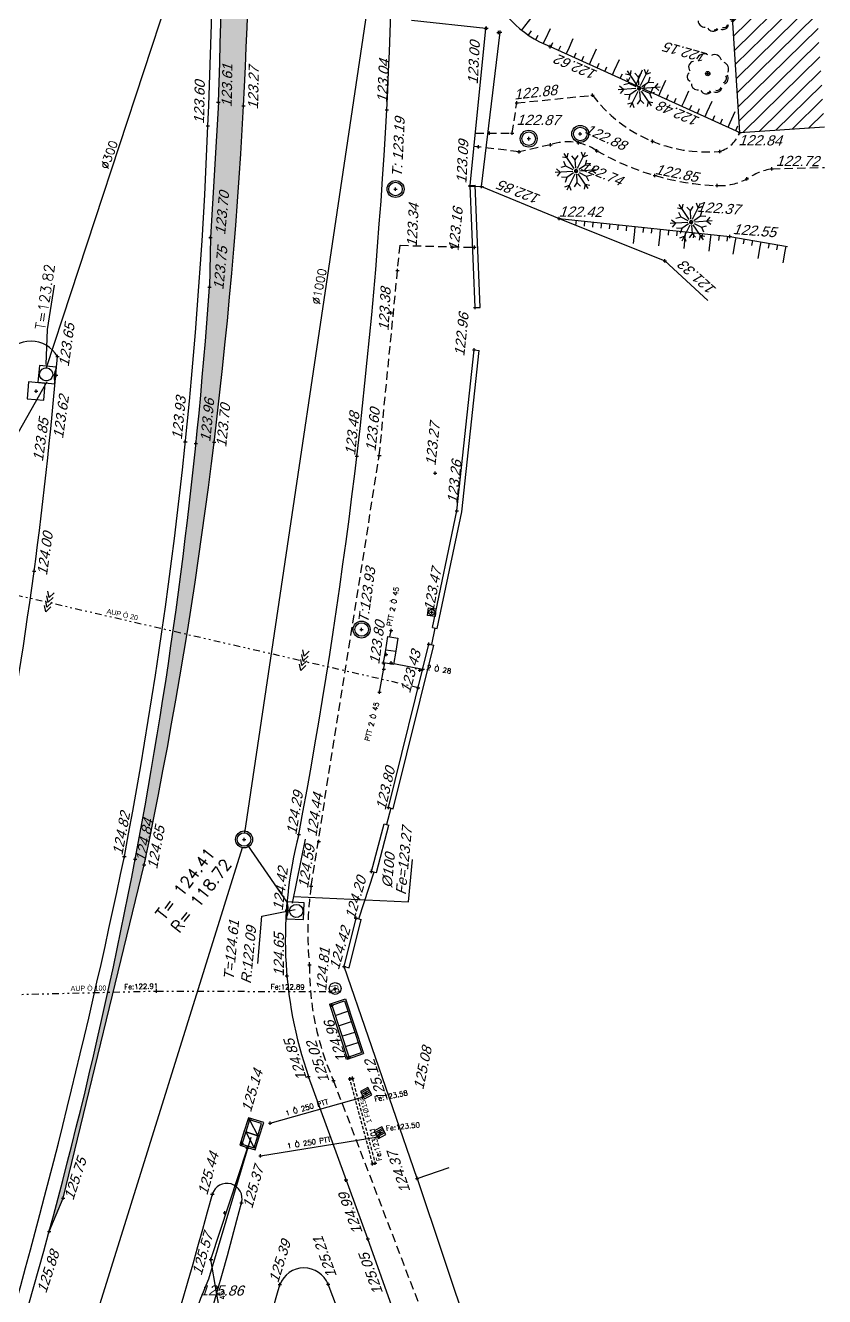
# Model space of a CAD drawing. Header units: metres. Extents: x 1633075 to 1634601, y 8175308 to 8177203.
# Drawn here: x 1633578.3 to 1633625.6, y 8175766.3 to 8175841.5 of the extents above; entities that cross this region are included whole.
import ezdxf

# ---------------------------------------------------------------- set-up
doc = ezdxf.new("R2010")
doc.units = ezdxf.units.M
doc.header["$LTSCALE"] = 2
doc.header["$PDMODE"] = 2
doc.header["$PDSIZE"] = 0.1
for name, pattern in [('137', [2, 1, 1]), ('138', [2, 1, 1]), ('198', [0.5, 0.2, -0.1, 0, -0.1, 0, -0.1]), ('208', [0.5, 0.2, -0.1, 0, -0.1, 0, -0.1]), ('31', [2, 1, 1]), ('557', [0.15, 0.1, -0.05]), ('CACHE', [0.375, 0.25, -0.125]), ('CACHE2', [4.7625, 3.175, -1.5875]), ('CONTINU', [0])]:
    doc.linetypes.add(name, pattern=pattern)
for name, color, linetype in [('C15785 - ALLEE', 7, 'CACHE'), ('C15785 - ASSAINIS', 6, 'Continuous'), ('C15785 - BATI', 5, 'Continuous'), ('C15785 - BET-LAV', 252, 'Continuous'), ('C15785 - BORDURES', 7, 'CONTINU'), ('C15785 - CLOTURES', 3, 'Continuous'), ('C15785 - DBA', 252, 'Continuous'), ('C15785 - EAUP', 5, 'CONTINU'), ('C15785 - EP', 4, 'Continuous'), ('C15785 - FOURREAU', 43, 'CONTINU'), ('C15785 - HACHURES', 42, 'Continuous'), ('C15785 - HTALUS', 7, 'Continuous'), ('C15785 - MURS', 7, 'Continuous'), ('C15785 - POINT 2D', 7, 'Continuous'), ('C15785 - PTT', 3, 'Continuous'), ('C15785 - RECO-GÉN', 5, 'Continuous'), ('C15785 - Talus', 7, 'Continuous'), ('C15785 - VEGET', 3, 'Continuous'), ('C15785 - Z', 7, 'Continuous')]:
    doc.layers.add(name, color=color, linetype=linetype)
doc.styles.add('SIMPLEX', font='simplex_.ttf', dxfattribs={"height": 0.6})
doc.styles.get("Standard").update_dxf_attribs({"font": 'arial.ttf'})
doc.styles.add('UNIV', font='ROMANS', dxfattribs={"width": 0.7, "height": 0.5})

# ---------------------------------------------------------------- blocks, each defined once
blk = doc.blocks.new('BL19')
at = {"color": 0}
for p, q in [((0.5, 1), (-0.5, 1)), ((-0.5, 1), (-0.5, 0)), ((0.5, 0), (0.5, 1)), ((-0.5, 0), (0.5, 0))]:
    blk.add_line(p, q, dxfattribs=at)
for centre, major_axis, start_param, end_param in [((0.009, 0.554), (-0.275, 0.275), 3.926991, 10.210176), ((0.008, -0.967), (0.742, 0.742), 0.387155, 1.183656)]:
    blk.add_ellipse(centre, major_axis=major_axis, ratio=1, start_param=start_param, end_param=end_param, dxfattribs=at)
blk = doc.blocks.new('BL16')
at = {"color": 0}
for p, q in [((0.5, 0.5), (-0.5, 0.5)), ((-0.5, 0.5), (-0.5, -0.5)), ((0.5, -0.5), (0.5, 0.5)), ((-0.5, -0.5), (0.5, -0.5))]:
    blk.add_line(p, q, dxfattribs=at)
blk = doc.blocks.new('U-GRILLC')
for p, q in [((0.5, 0.5), (-0.5, 0.5)), ((-0.5, 0.5), (-0.5, -0.5)), ((0.4, 0.3), (-0.4, 0.3)), ((0.4, 0.1), (-0.4, 0.1)), ((0.5, -0.5), (0.5, 0.5)), ((-0.5, -0.5), (0.5, -0.5)), ((0.4, -0.1), (-0.4, -0.1)), ((0.4, -0.3), (-0.4, -0.3))]:
    blk.add_line(p, q)
blk = doc.blocks.new('TAMPON')
blk.add_circle((0, 0), 0.5)
blk = doc.blocks.new('T1')
at = {"linetype": '31'}
blk.add_point((0, 0), dxfattribs=at)
blk = doc.blocks.new('T24')
for p, q in [((-0.654, 0.225), (-0.309, -0.004)), ((-0.365, 0.225), (-0.02, -0.004)), ((-0.076, 0.225), (0.269, -0.004)), ((0.213, 0.225), (0.558, -0.004)), ((-0.309, -0.004), (-0.654, -0.157)), ((-0.02, -0.004), (-0.365, -0.157)), ((0.269, -0.004), (-0.076, -0.157)), ((0.558, -0.004), (0.213, -0.157))]:
    blk.add_line(p, q)
blk = doc.blocks.new('TALH100A')
blk.add_line((0, 0.3), (0, 1))
blk = doc.blocks.new('TALH100B')
blk.add_line((0, 0), (0, 0.3))
blk = doc.blocks.new('ARBN')
blk.add_circle((0, 0), 0.0517)
for centre, radius, start, end in [((-0.088, 0.27), 0.194, 62.9289, 157.9234), ((0.159, 0.288), 0.162, 10.5515, 118.7684), ((-0.381, -0.079), 0.106, 125.5548, 253.3512), ((-0.313, 0.149), 0.141, 102.3806, 218.1519), ((0.33, 0.115), 0.163, 331.4172, 69.7614), ((-0.236, -0.237), 0.15, 182.2997, 276.8338), ((0.342, -0.106), 0.104, 287.358, 32.9391), ((0.335, -0.105), 0.151, 294.7172, 29.5061), ((-0.027, -0.335), 0.147, 208.1993, 316.9403), ((0.007, -0.38), 0.0689, 259.4414, 333.9219), ((0.202, -0.304), 0.137, 247.1419, 348.9634), ((0.221, -0.292), 0.104, 254.316, 338.7253)]:
    blk.add_arc(centre, radius, start, end)
blk = doc.blocks.new('BLSYM082')
at = {"color": 0}
for p, q in [((-0.326, 0.188), (-0.356, 0.302)), ((-0.135, 0.231), (-0.117, 0.354)), ((-0.001, 0.375), (-0.084, 0.459)), ((-0.001, 0.077), (-0.001, 0.5)), ((-0.001, 0.375), (0.083, 0.459)), ((0.132, 0.231), (0.113, 0.355)), ((0.324, 0.188), (0.354, 0.302)), ((-0.326, 0.188), (-0.439, 0.157)), ((-0.067, 0.038), (-0.434, 0.25)), ((-0.268, -0.001), (-0.365, 0.077)), ((-0.135, 0.231), (-0.252, 0.276)), ((-0.039, 0.066), (-0.135, 0.231)), ((0.038, 0.067), (0.132, 0.231)), ((0.066, 0.039), (0.432, 0.25)), ((0.077, 0), (0.266, 0.001)), ((0.132, 0.231), (0.248, 0.277)), ((0.266, 0.001), (0.363, 0.079)), ((0.266, 0.001), (0.364, -0.077)), ((0.324, 0.188), (0.438, 0.157)), ((-0.326, -0.187), (-0.439, -0.157)), ((-0.067, -0.038), (-0.434, -0.25)), ((-0.268, -0.001), (-0.365, -0.079)), ((-0.326, -0.187), (-0.356, -0.301)), ((-0.077, 0), (-0.268, -0.001)), ((-0.133, -0.232), (-0.25, -0.277)), ((-0.039, -0.066), (-0.133, -0.232)), ((-0.133, -0.232), (-0.114, -0.355)), ((-0.001, -0.077), (-0.001, -0.5)), ((0.038, -0.067), (0.133, -0.231)), ((0.067, -0.038), (0.432, -0.25)), ((0.133, -0.231), (0.115, -0.354)), ((0.133, -0.231), (0.25, -0.276)), ((0.324, -0.187), (0.438, -0.157)), ((0.324, -0.187), (0.354, -0.301)), ((-0.001, -0.375), (-0.084, -0.458)), ((-0.001, -0.375), (0.083, -0.458))]:
    blk.add_line(p, q, dxfattribs=at)
blk.add_lwpolyline([(0, 0), (0, 0)], dxfattribs=at)
for start, end in [(0, 180), (180, 0)]:
    blk.add_arc((0, 0), 0.0385, start, end, dxfattribs=at)
blk = doc.blocks.new('TALB100A')
blk.add_line((0, -0.3), (0, -1))
blk = doc.blocks.new('TALB100B')
blk.add_line((0, 0), (0, -0.3))

msp = doc.modelspace()

# ---------------------------------------------------------------- hatches: boundary and pattern name
at = {"layer": 'C15785 - BET-LAV'}
h = msp.add_hatch(dxfattribs=at)
h.set_pattern_fill('ANGLE', color=256, scale=0.1, angle=-0.49997, style=0)
h.set_pattern_definition([(359.50002714, (1050220.1279, 8061047.7139), (0.0060951542, 0.69847340615), [0.508, -0.1905]), (89.50002714, (1050220.1279, 8061047.7139), (-0.69847340615, 0.0060951542), [0.508, -0.1905])])
h.paths.add_polyline_path([(1633591.24, 8175836.689, 0.011465), (1633591.641, 8175850.676), (1633589.963, 8175850.771, -0.011739), (1633589.747, 8175836.913), (1633589.284, 8175828.911), (1633589.221, 8175825.972, -0.029501), (1633584.833, 8175792.169, -0.019244), (1633579.741, 8175770.155), (1633580.565, 8175772.127), (1633585.363, 8175791.821, 0.038171)])
at = {"layer": 'C15785 - HACHURES'}
h = msp.add_hatch(dxfattribs=at)
h.set_pattern_fill('ANSI31', color=256, scale=0.2, angle=-0.49997, style=0)
h.set_pattern_definition([(44.50002714, (1050220.1279, 8061047.7139), (-0.44507759737, 0.4529138244), [])])
h.paths.add_polyline_path([(1633623.647, 8175865.708), (1633618.658, 8175865.39), (1633619.26, 8175855.955, 0.187497), (1633619.329, 8175856.13, -0.187497), (1633619.26, 8175855.955), (1633619.268, 8175855.824, 0.242835), (1633619.43, 8175856.131, -0.242835), (1633619.268, 8175855.824), (1633619.855, 8175846.619, -0.281706), (1633619.883, 8175846.195), (1633619.901, 8175845.912, -0.074084), (1633619.908, 8175845.801), (1633620.089, 8175842.966, -0.291549), (1633620.321, 8175842.595, 0.291549), (1633620.089, 8175842.966), (1633620.157, 8175841.901, 0.144698), (1633620.2, 8175842.042, -0.144698), (1633620.157, 8175841.901), (1633620.589, 8175835.13), (1633625.579, 8175835.448)])

# ---------------------------------------------------------------- linework, layer by layer
at = {"layer": 'C15785 - ALLEE'}
for points in [[(1633604.943, 8175835.088), (1633607.115, 8175835.075), (1633607.395, 8175836.872), (1633611.864, 8175837.323)], [(1633609.38, 8175834.394), (1633607.527, 8175833.977), (1633604.864, 8175834.302)], [(1633622.472, 8175832.971), (1633625.592, 8175833.062)], [(1633595.231, 8175790.566), (1633599.264, 8175816.018), (1633600.49, 8175828.451), (1633604.885, 8175828.334)], [(1633605.812, 8175759.776), (1633603.966, 8175759.715), (1633596.56, 8175779.068)]]:
    msp.add_lwpolyline(points, dxfattribs=at)
for centre, radius, start, end in [((1633618.625, 8175842.461), 8.491, 217.23572, 275.22457), ((1633618.805, 8175835.825), 1.914, 288.0312, 338.69316), ((1633610.403, 8175831.478), 3.09, 56.10695, 109.32592), ((1633619.83, 8175847.349), 15.375, 239.92837, 267.8015), ((1633623.182, 8175829.106), 3.93, 100.41553, 123.74103), ((1633619.418, 8175835.359), 3.378, 266.98943, 297.92359), ((1633614.404, 8175787.825), 19.368, 171.86334, 185.68626), ((1633611.651, 8175785.789), 16.521, 179.59417, 204.00444)]:
    msp.add_arc(centre, radius, start, end, dxfattribs=at)
at = {"layer": 'C15785 - ASSAINIS'}
for p, q in [((1633602.115, 8175806.569), (1633602.169, 8175807.015)), ((1633602.169, 8175807.015), (1633602.616, 8175806.961)), ((1633602.616, 8175806.961), (1633602.561, 8175806.514)), ((1633602.561, 8175806.514), (1633602.115, 8175806.569))]:
    msp.add_line(p, q, dxfattribs=at)
for centre, radius in [((1633608.097, 8175834.757), 0.4), ((1633611.147, 8175835.037), 0.4), ((1633600.224, 8175831.779), 0.4), ((1633602.365, 8175806.765), 0.175), ((1633598.216, 8175805.737), 0.4)]:
    msp.add_circle(centre, radius, dxfattribs=at)
at = {"layer": 'C15785 - BATI'}
for points in [[(1633620.589, 8175835.13), (1633618.658, 8175865.39)], [(1633620.589, 8175835.13), (1633625.579, 8175835.448)], [(1633601.5, 8175773.293), (1633603.397, 8175773.928)], [(1633601.5, 8175773.293), (1633604.599, 8175764.046)]]:
    msp.add_lwpolyline(points, dxfattribs=at)
at = {"layer": 'C15785 - BORDURES'}
for points in [[(1633579.741, 8175770.155), (1633580.565, 8175772.127), (1633585.363, 8175791.821)], [(1633610.821, 8175736.076), (1633604.593, 8175753.149), (1633601.102, 8175762.642), (1633598.584, 8175769.711), (1633595.082, 8175779.305)], [(1633597.015, 8175765.007), (1633596.235, 8175767.032)]]:
    msp.add_lwpolyline(points, dxfattribs=at)
for centre, radius, start, end in [((1633286.48, 8175852.427), 305.167, 357.04384, 4.01826), ((1633286.294, 8175852.538), 313.823, 357.06202, 3.74536), ((1633294.872, 8175852.689), 296.799, 348.16591, 356.90983), ((1633272.646, 8175854.453), 327.554, 349.29652, 356.84983), ((1633578.67, 8175820.976), 1.808, 30.25549, 149.80829), ((1633334.785, 8175842.113), 246.278, 348.87337, 355.28932), ((1633618.306, 8175787.416), 24.6, 165.39844, 199.25172), ((1633590.254, 8175772.101), 0.897, 344.04701, 163.92192), ((1633302.454, 8175849.851), 297.22, 338.32172, 344.88507), ((1633367.739, 8175830.061), 230.837, 336.83308, 345.39487), ((1633594.814, 8175766.466), 1.529, 21.71026, 159.25908), ((1633320.383, 8175843.336), 283.47, 340.15773, 344.37947)]:
    msp.add_arc(centre, radius, start, end, dxfattribs=at)
at = {"layer": 'C15785 - CLOTURES'}
for points in [[(1633604.633, 8175831.996), (1633605.562, 8175841.266), (1633601.159, 8175841.737)], [(1633605.316, 8175831.925), (1633606.416, 8175841.06)], [(1633604.637, 8175831.945), (1633605.316, 8175831.925), (1633609.907, 8175830.034), (1633616.142, 8175827.538), (1633618.696, 8175825.183)], [(1633601.5, 8175773.293), (1633597.192, 8175785.819)]]:
    msp.add_lwpolyline(points, dxfattribs=at)
at = {"layer": 'C15785 - DBA'}
msp.add_lwpolyline([(1633589.747, 8175836.913), (1633589.284, 8175828.911), (1633589.221, 8175825.972)], dxfattribs=at)
for centre, radius, start, end in [((1633302.625, 8175848.681), 286.804, 357.36888, 5.04773), ((1633294.779, 8175848.44), 295.193, 357.76214, 4.98943), ((1633298.594, 8175846.852), 290.754, 349.18929, 357.76544), ((1633300.819, 8175846.216), 289.112, 349.22561, 355.98475), ((1633184.758, 8175875.349), 407.969, 343.37179, 348.25674), ((1633296.399, 8175847.293), 293.655, 342.42224, 349.18052)]:
    msp.add_arc(centre, radius, start, end, dxfattribs=at)
at = {"layer": 'C15785 - EAUP', "linetype": '198'}
msp.add_line((1633601.556, 8175802.3), (1633573.55, 8175808.739), dxfattribs=at)
at = {"layer": 'C15785 - EAUP', "linetype": '208'}
msp.add_lwpolyline([(1633571.525, 8175784.007), (1633586.098, 8175784.368), (1633596.353, 8175784.331)], dxfattribs=at)
at = {"layer": 'C15785 - EAUP'}
msp.add_circle((1633596.653, 8175784.519), 0.35, dxfattribs=at)
at = {"layer": 'C15785 - EP', "linetype": 'CONTINU'}
for p, q in [((1633579.593, 8175821.231), (1633587.926, 8175846.594)), ((1633599.059, 8175845.892), (1633591.283, 8175793.728)), ((1633579.601, 8175820.391), (1633568.096, 8175800)), ((1633574.734, 8175740.135), (1633591.17, 8175792.858)), ((1633593.851, 8175789.566), (1633591.485, 8175792.987))]:
    msp.add_line(p, q, dxfattribs=at)
at = {"layer": 'C15785 - EP', "flags": 128}
for points in [[(1633579.575, 8175821.404), (1633579.647, 8175823.468), (1633580.057, 8175826.096)], [(1633594.215, 8175789.954), (1633600.994, 8175789.648), (1633601.234, 8175792.134)], [(1633592.083, 8175785.992), (1633592.313, 8175788.795), (1633594.279, 8175789.192)]]:
    msp.add_lwpolyline(points, dxfattribs=at)
at = {"layer": 'C15785 - EP', "linetype": 'CONTINU'}
msp.add_lwpolyline([(1633594.136, 8175789.569), (1633594.906, 8175793.341)], dxfattribs=at)
msp.add_circle((1633591.268, 8175793.328), 0.4, dxfattribs=at)
at = {"layer": 'C15785 - FOURREAU', "color": 43, "linetype": '557'}
msp.add_lwpolyline([(1633598.87, 8175774.157), (1633597.525, 8175779.167), (1633597.67, 8175779.206), (1633599.015, 8175774.196), (1633598.87, 8175774.157)], dxfattribs=at)
at = {"layer": 'C15785 - HTALUS'}
msp.add_lwpolyline([(1633604.25, 8175870.223, -0.141389), (1633605.739, 8175863.042), (1633605.562, 8175844.023, 0.205067), (1633609.364, 8175840.196), (1633620.589, 8175835.13)], format="xyb", dxfattribs=at)
msp.add_lwpolyline([(1633609.907, 8175830.034), (1633619.992, 8175828.974), (1633623.394, 8175828.383)], dxfattribs=at)
at = {"layer": 'C15785 - MURS'}
msp.add_line((1633598.045, 8175788.635), (1633598.953, 8175791.404), dxfattribs=at)
for points in [[(1633604.633, 8175831.996), (1633604.932, 8175832.008)], [(1633604.937, 8175824.77), (1633604.633, 8175831.996)], [(1633605.236, 8175824.782), (1633604.932, 8175832.008)], [(1633604.937, 8175824.77), (1633605.236, 8175824.782)], [(1633602.4, 8175805.854), (1633603.842, 8175812.749), (1633604.87, 8175822.272)], [(1633602.693, 8175805.792), (1633604.138, 8175812.702), (1633605.168, 8175822.24)], [(1633604.87, 8175822.272), (1633605.168, 8175822.24)], [(1633602.546, 8175805.823), (1633602.342, 8175804.844)], [(1633602.4, 8175805.854), (1633602.693, 8175805.792)], [(1633599.799, 8175795.216), (1633602.195, 8175804.875)], [(1633600.09, 8175795.143), (1633602.487, 8175804.808), (1633602.489, 8175804.814)], [(1633602.195, 8175804.875), (1633602.489, 8175804.814)], [(1633599.944, 8175795.177), (1633599.69, 8175794.21)], [(1633599.799, 8175795.216), (1633600.089, 8175795.139)], [(1633598.808, 8175791.442), (1633599.545, 8175794.248)], [(1633599.098, 8175791.366), (1633599.835, 8175794.172)], [(1633599.545, 8175794.248), (1633599.835, 8175794.172)], [(1633598.808, 8175791.442), (1633599.098, 8175791.366)], [(1633597.192, 8175785.819), (1633597.899, 8175788.671)], [(1633597.484, 8175785.747), (1633598.191, 8175788.599)], [(1633597.899, 8175788.671), (1633598.191, 8175788.599)], [(1633597.192, 8175785.819), (1633597.484, 8175785.747)]]:
    msp.add_lwpolyline(points, dxfattribs=at)
at = {"layer": 'C15785 - POINT 2D'}
for p in [(1633605.562, 8175841.266), (1633605.608, 8175841.285), (1633606.314, 8175841.025), (1633606.416, 8175841.06), (1633609.364, 8175840.196), (1633618.685, 8175838.604), (1633614.631, 8175837.729), (1633589.747, 8175836.913), (1633611.864, 8175837.323), (1633591.24, 8175836.689), (1633599.704, 8175836.453), (1633607.395, 8175836.872), (1633589.127, 8175835.515), (1633605.778, 8175835.083), (1633607.115, 8175835.075), (1633608.097, 8175834.757), (1633611.147, 8175835.037), (1633620.589, 8175835.13), (1633605.122, 8175834.271), (1633607.527, 8175833.977), (1633609.38, 8175834.394), (1633611.036, 8175834.503), (1633612.126, 8175834.044), (1633615.415, 8175834.6), (1633619.398, 8175834.005), (1633610.9, 8175832.84), (1633615.554, 8175832.581), (1633622.472, 8175832.971), (1633600.224, 8175831.779), (1633604.633, 8175831.996), (1633604.637, 8175831.945), (1633605.316, 8175831.925), (1633619.24, 8175831.985), (1633621, 8175832.374), (1633609.907, 8175830.034), (1633617.702, 8175829.822), (1633589.284, 8175828.911), (1633619.992, 8175828.974), (1633603.581, 8175828.34), (1633604.885, 8175828.334), (1633616.142, 8175827.538), (1633600.335, 8175826.956), (1633589.221, 8175825.972), (1633599.954, 8175824.454), (1633604.937, 8175824.77), (1633580.232, 8175821.887), (1633604.87, 8175822.272), (1633580.153, 8175820.767), (1633578.972, 8175819.835), (1633587.794, 8175816.829), (1633588.423, 8175816.733), (1633589.495, 8175816.805), (1633597.933, 8175815.986), (1633599.264, 8175816.018), (1633602.559, 8175814.979), (1633603.842, 8175812.749), (1633578.854, 8175809.196), (1633602.366, 8175806.761), (1633598.216, 8175805.737), (1633602.195, 8175804.875), (1633599.514, 8175803.775), (1633601.667, 8175803.333), (1633599.799, 8175795.216), (1633591.268, 8175793.328), (1633594.5, 8175793.618), (1633595.689, 8175793.206), (1633584.188, 8175792.317), (1633584.833, 8175792.169), (1633585.363, 8175791.821), (1633598.808, 8175791.442), (1633595.231, 8175790.566), (1633593.799, 8175789.139), (1633597.899, 8175788.671), (1633595.131, 8175785.906), (1633597.192, 8175785.819), (1633593.8, 8175785.272), (1633596.653, 8175784.519), (1633596.45, 8175783.536), (1633597.455, 8175780.471), (1633595.082, 8175779.305), (1633596.56, 8175779.068), (1633598.482, 8175778.334), (1633591.601, 8175776.755), (1633591.128, 8175775.362), (1633599.307, 8175775.994), (1633597.293, 8175773.196), (1633601.5, 8175773.293), (1633589.392, 8175772.35), (1633580.565, 8175772.127), (1633591.116, 8175771.854), (1633590.132, 8175771.247), (1633579.741, 8175770.155), (1633598.584, 8175769.711), (1633593.383, 8175767.008), (1633596.235, 8175767.032)]:
    msp.add_point(p, dxfattribs=at)
at = {"layer": 'C15785 - PTT', "linetype": '137'}
for p, q in [((1633599.88, 8175805.3), (1633599.958, 8175805.686)), ((1633599.641, 8175804.547), (1633599.767, 8175805.319)), ((1633599.767, 8175805.319), (1633600.361, 8175805.222)), ((1633600.361, 8175805.222), (1633600.234, 8175804.45)), ((1633599.514, 8175803.775), (1633599.641, 8175804.547)), ((1633599.641, 8175804.547), (1633600.234, 8175804.45)), ((1633600.234, 8175804.45), (1633600.108, 8175803.678)), ((1633599.268, 8175802.034), (1633599.599, 8175803.762)), ((1633600.108, 8175803.678), (1633599.514, 8175803.775)), ((1633600.117, 8175803.735), (1633601.828, 8175803.394)), ((1633592.812, 8175776.549), (1633598.269, 8175778.086)), ((1633592.239, 8175774.616), (1633599.193, 8175775.753))]:
    msp.add_line(p, q, dxfattribs=at)
at = {"layer": 'C15785 - PTT'}
for p, q in [((1633596.323, 8175783.6), (1633597.274, 8175783.912)), ((1633596.45, 8175783.536), (1633597.21, 8175783.786)), ((1633597.21, 8175783.786), (1633598.211, 8175780.732)), ((1633597.274, 8175783.912), (1633598.337, 8175780.669)), ((1633596.323, 8175783.6), (1633597.391, 8175780.344)), ((1633596.45, 8175783.536), (1633597.455, 8175780.471)), ((1633596.651, 8175782.923), (1633597.411, 8175783.172)), ((1633596.852, 8175782.309), (1633597.612, 8175782.558)), ((1633597.054, 8175781.695), (1633597.814, 8175781.944)), ((1633597.255, 8175781.081), (1633598.015, 8175781.33)), ((1633597.391, 8175780.344), (1633598.337, 8175780.669)), ((1633597.455, 8175780.471), (1633598.211, 8175780.732)), ((1633591.524, 8175776.878), (1633591.242, 8175775.971)), ((1633592.431, 8175776.596), (1633591.524, 8175776.878)), ((1633591.301, 8175776.162), (1633591.019, 8175775.255)), ((1633591.59, 8175776.753), (1633591.367, 8175776.037)), ((1633592.306, 8175776.53), (1633591.59, 8175776.753)), ((1633591.59, 8175776.753), (1633592.083, 8175775.814)), ((1633592.083, 8175775.814), (1633592.306, 8175776.53)), ((1633592.149, 8175775.689), (1633592.431, 8175776.596)), ((1633591.367, 8175776.037), (1633591.144, 8175775.321)), ((1633592.083, 8175775.814), (1633591.367, 8175776.037)), ((1633591.367, 8175776.037), (1633592.083, 8175775.814)), ((1633591.367, 8175776.037), (1633591.86, 8175775.098)), ((1633591.86, 8175775.098), (1633592.083, 8175775.814)), ((1633591.926, 8175774.973), (1633592.208, 8175775.88)), ((1633591.019, 8175775.255), (1633591.926, 8175774.973)), ((1633591.144, 8175775.321), (1633591.86, 8175775.098))]:
    msp.add_line(p, q, dxfattribs=at)
at = {"layer": 'C15785 - PTT', "linetype": '138'}
for p, q in [((1633589.312, 8175768.494), (1633591.465, 8175775.068)), ((1633590.688, 8175760.421), (1633589.312, 8175768.494))]:
    msp.add_line(p, q, dxfattribs=at)
at = {"layer": 'C15785 - PTT', "linetype": '31'}
for p in [(1633599.958, 8175805.686), (1633599.669, 8175804.254), (1633599.53, 8175803.4), (1633599.967, 8175803.765), (1633601.828, 8175803.394), (1633599.268, 8175802.034), (1633598.269, 8175778.086), (1633592.812, 8175776.549), (1633599.193, 8175775.753), (1633591.465, 8175775.068), (1633592.239, 8175774.616), (1633589.312, 8175768.494)]:
    msp.add_point(p, dxfattribs=at)
at = {"layer": 'C15785 - RECO-GÉN', "color": 3}
msp.add_line((1633591.674, 8175775.702), (1633589.166, 8175767.331), dxfattribs=at)
msp.add_arc((1633604.068, 8175760.582), 16.36, 155.63612, 201.59916, dxfattribs=at)

# ---------------------------------------------------------------- block references
at = {"layer": 'C15785 - ASSAINIS', "rotation": 359.5000271160415}
for p in [(1633611.147, 8175835.037), (1633608.097, 8175834.757), (1633600.224, 8175831.779), (1633598.216, 8175805.737)]:
    msp.add_blockref('TAMPON', p, dxfattribs=at)
at = {"layer": 'C15785 - EAUP'}
for name, p, rotation in [('T24', (1633579.677, 8175807.33), 257.0483301393131), ('T24', (1633594.752, 8175803.864), 257.0513761379779), ('T1', (1633601.556, 8175802.3), 77.04831814063944), ('T1', (1633586.098, 8175784.368), 269.796141141625), ('T1', (1633596.353, 8175784.331), 269.796141141625)]:
    msp.add_blockref(name, p, dxfattribs=dict(at, rotation=rotation))
at = {"layer": 'C15785 - EP', "linetype": 'CONTINU'}
for name, p, rotation in [('BL19', (1633580.118, 8175820.76), 84.46326803493405), ('TAMPON', (1633591.268, 8175793.328), 359.5000271160415), ('BL19', (1633593.799, 8175789.139), 267.1922831704572)]:
    msp.add_blockref(name, p, dxfattribs=dict(at, rotation=rotation))
at = {"layer": 'C15785 - EP', "rotation": 85.33601074100723}
msp.add_blockref('BL16', (1633578.972, 8175819.835), dxfattribs=at)
at = {"layer": 'C15785 - EP', "xscale": 0.500000000063264, "yscale": 0.500000000063264, "zscale": 0.500000000063264, "rotation": 28.67352981536173}
for p in [(1633598.482, 8175778.334), (1633599.307, 8175775.994)]:
    msp.add_blockref('U-GRILLC', p, dxfattribs=at)
at = {"layer": 'C15785 - FOURREAU'}
for p, rotation in [((1633597.525, 8175779.167), 285.0312331310761), ((1633597.67, 8175779.206), 195.0312301380932), ((1633598.87, 8175774.157), 15.03123914376465), ((1633599.015, 8175774.196), 105.0312211453054)]:
    msp.add_blockref('T1', p, dxfattribs=dict(at, rotation=rotation))
at = {"layer": 'C15785 - Talus', "linetype": 'CACHE2'}
for name, p, rotation in [('TALH100A', (1633607.684, 8175841.172), 321.6959813871446), ('TALH100B', (1633607.684, 8175841.172), 321.6959813871446), ('TALH100B', (1633608.088, 8175840.877), 325.8756570536057), ('TALH100B', (1633608.511, 8175840.611), 330.0553327036368), ('TALH100A', (1633608.953, 8175840.378), 334.2350083520049), ('TALH100B', (1633608.953, 8175840.378), 334.2350083520049), ('TALH100B', (1633609.41, 8175840.175), 335.7076052763142), ('TALH100B', (1633609.866, 8175839.969), 335.7076052763142), ('TALH100B', (1633610.322, 8175839.764), 335.7076052763142), ('TALH100A', (1633610.322, 8175839.764), 335.7076052763142), ('TALH100A', (1633611.689, 8175839.147), 335.7076052763142), ('TALH100B', (1633610.778, 8175839.558), 335.7076052763142), ('TALH100B', (1633611.233, 8175839.352), 335.7076052763142), ('TALH100B', (1633611.689, 8175839.147), 335.7076052763142), ('TALH100A', (1633613.056, 8175838.53), 335.7076052763142), ('TALH100B', (1633612.145, 8175838.941), 335.7076052763142), ('TALH100B', (1633612.601, 8175838.735), 335.7076052763142), ('TALH100B', (1633613.056, 8175838.53), 335.7076052763142), ('TALH100B', (1633613.512, 8175838.324), 335.7076052763142), ('TALH100A', (1633614.423, 8175837.912), 335.7076052763142), ('TALH100B', (1633613.968, 8175838.118), 335.7076052763142), ('TALH100B', (1633614.423, 8175837.912), 335.7076052763142), ('TALH100B', (1633614.879, 8175837.707), 335.7076052763142), ('TALH100B', (1633615.335, 8175837.501), 335.7076052763142), ('TALH100A', (1633615.791, 8175837.295), 335.7076052763142), ('TALH100B', (1633615.791, 8175837.295), 335.7076052763142), ('TALH100B', (1633616.246, 8175837.09), 335.7076052763142), ('TALH100B', (1633616.702, 8175836.884), 335.7076052763142), ('TALH100A', (1633617.158, 8175836.678), 335.7076052763142), ('TALH100B', (1633617.158, 8175836.678), 335.7076052763142), ('TALH100B', (1633617.614, 8175836.473), 335.7076052763142), ('TALH100B', (1633618.069, 8175836.267), 335.7076052763142), ('TALH100B', (1633618.525, 8175836.061), 335.7076052763142), ('TALH100A', (1633618.525, 8175836.061), 335.7076052763142), ('TALH100A', (1633619.892, 8175835.444), 335.7076052763142), ('TALH100B', (1633618.981, 8175835.855), 335.7076052763142), ('TALH100B', (1633619.436, 8175835.65), 335.7076052763142), ('TALH100B', (1633619.892, 8175835.444), 335.7076052763142), ('TALH100B', (1633620.348, 8175835.238), 335.7076052763142)]:
    msp.add_blockref(name, p, dxfattribs=dict(at, rotation=rotation))
at = {"layer": 'C15785 - Talus'}
for name, p, rotation in [('TALB100B', (1633610.901, 8175829.929), 353.9996989862359), ('TALB100B', (1633611.399, 8175829.877), 353.9996989862359), ('TALB100B', (1633611.896, 8175829.825), 353.9996989862359), ('TALB100B', (1633612.393, 8175829.772), 353.9996989862359), ('TALB100B', (1633612.89, 8175829.72), 353.9996989862359), ('TALB100B', (1633613.388, 8175829.668), 353.9996989862359), ('TALB100B', (1633613.885, 8175829.616), 353.9996989862359), ('TALB100B', (1633614.382, 8175829.563), 353.9996989862359), ('TALB100B', (1633614.879, 8175829.511), 353.9996989862359), ('TALB100A', (1633614.382, 8175829.563), 353.9996989862359), ('TALB100B', (1633615.377, 8175829.459), 353.9996989862359), ('TALB100A', (1633615.874, 8175829.407), 353.9996989862359), ('TALB100B', (1633615.874, 8175829.407), 353.9996989862359), ('TALB100B', (1633616.371, 8175829.354), 353.9996989862359), ('TALB100B', (1633616.868, 8175829.302), 353.9996989862359), ('TALB100A', (1633617.366, 8175829.25), 353.9996989862359), ('TALB100B', (1633617.366, 8175829.25), 353.9996989862359), ('TALB100B', (1633617.863, 8175829.197), 353.9996989862359), ('TALB100B', (1633618.36, 8175829.145), 353.9996989862359), ('TALB100A', (1633618.857, 8175829.093), 353.9996989862359), ('TALB100B', (1633618.857, 8175829.093), 353.9996989862359), ('TALB100B', (1633619.355, 8175829.041), 353.9996989862359), ('TALB100B', (1633619.852, 8175828.988), 353.9996989862359), ('TALB100B', (1633620.346, 8175828.912), 350.1451153912972), ('TALB100B', (1633620.839, 8175828.827), 350.1451153912972), ('TALB100B', (1633621.331, 8175828.741), 350.1451153912972), ('TALB100A', (1633620.346, 8175828.912), 350.1451153912972), ('TALB100A', (1633621.824, 8175828.655), 350.1451153912972), ('TALB100B', (1633621.824, 8175828.655), 350.1451153912972), ('TALB100B', (1633622.316, 8175828.57), 350.1451153912972), ('TALB100B', (1633622.809, 8175828.484), 350.1451153912972), ('TALB100A', (1633623.302, 8175828.399), 350.1451153912972), ('TALB100B', (1633623.302, 8175828.399), 350.1451153912972)]:
    msp.add_blockref(name, p, dxfattribs=dict(at, rotation=rotation))
at = {"layer": 'C15785 - VEGET'}
for name, p, xscale, yscale, zscale, rotation in [('ARBN', (1633619.086, 8175842.317), 2.499999999908408, 2.499999999908408, 2.499999999908408, 359.5000271373152), ('BLSYM082', (1633614.631, 8175837.729), 2.499999999959832, 2.499999999959832, 2.499999999959832, 154.0765257928404), ('ARBN', (1633618.685, 8175838.604), 2.499999999908408, 2.499999999908408, 2.499999999908408, 359.5000271373152), ('BLSYM082', (1633610.9, 8175832.84), 2.499999999959832, 2.499999999959832, 2.499999999959832, 154.0765257928404), ('BLSYM082', (1633617.702, 8175829.822), 2.499999999959832, 2.499999999959832, 2.499999999959832, 154.0765257928404)]:
    msp.add_blockref(name, p, dxfattribs=dict(at, xscale=xscale, yscale=yscale, zscale=zscale, rotation=rotation))

# ---------------------------------------------------------------- texts
at = {"layer": 'C15785 - EAUP', "linetype": 'Continuous'}
for s, rotation, p in [('AUP Ò 20', 347.27173, (1633583.118, 8175806.69)), ('AUP Ò 100', 0.74563, (1633581.011, 8175784.37))]:
    msp.add_text(s, height=0.3, rotation=rotation, dxfattribs=at).set_placement(p)
at = {"layer": 'C15785 - EAUP', "linetype": 'Continuous', "style": 'SIMPLEX'}
for s, rotation, p in [('Fe:122.91', 1.43489, (1633584.186, 8175784.463, 149.78)), ('Fe:122.89', 359.50003, (1633592.844, 8175784.469, 149.78))]:
    msp.add_text(s, height=0.3, rotation=rotation, dxfattribs=at).set_placement(p)
at = {"layer": 'C15785 - EAUP', "style": 'UNIV', "width": 0.7}
msp.add_text('B.I.', height=0.4167, rotation=102.42916, dxfattribs=at).set_placement((1633596.895, 8175784.289))
at = {"layer": 'C15785 - EP', "style": 'SIMPLEX'}
for s, height, rotation, p in [('%%c300 ', 0.5, 70.64664, (1633583.236, 8175832.915)), ('T=123.82', 0.6, 81.56031, (1633579.503, 8175823.433)), ('%%c1000', 0.5, 79.29712, (1633595.751, 8175824.918))]:
    msp.add_text(s, height=height, rotation=rotation, dxfattribs=at).set_placement(p)
at = {"layer": 'C15785 - EP', "linetype": 'CONTINU', "oblique": 18}
for s, p in [('Fe=123.27', (1633600.824, 8175790.028)), ('%%c100', (1633600, 8175790.44)), ('T=124.61', (1633590.642, 8175784.978)), ('R:122.09', (1633591.668, 8175784.767))]:
    msp.add_text(s, height=0.6, rotation=84.59944, dxfattribs=at).set_placement(p)
at = {"layer": 'C15785 - EP', "linetype": 'CACHE2', "style": 'SIMPLEX'}
for s, p in [('T= 124.41', (1633586.547, 8175788.531)), ('R= 118.72', (1633587.438, 8175787.758))]:
    msp.add_text(s, height=0.6955, rotation=52.42322, dxfattribs=at).set_placement(p)
at = {"layer": 'C15785 - FOURREAU', "color": 43, "linetype": 'Continuous'}
msp.add_text('1 F%%C150', height=0.3, rotation=106.18594, dxfattribs=at).set_placement((1633598.82, 8175776.603))
at = {"layer": 'C15785 - FOURREAU', "color": 43, "linetype": 'Continuous', "style": 'SIMPLEX'}
msp.add_text('Fe:123.01', height=0.3, rotation=103.23838, dxfattribs=at).set_placement((1633599.43, 8175774.363, 149.78))
at = {"layer": 'C15785 - PTT', "linetype": 'Continuous', "style": 'SIMPLEX'}
for s, rotation, p in [('PTT 2 Ò 45', 79.30213, (1633599.999, 8175805.909)), ('2 Ò 28', 350.51352, (1633602.043, 8175803.365)), ('PTT 2 Ò 45', 75.89108, (1633598.689, 8175799.118)), ('Fe:123.58', 11.27914, (1633599.003, 8175777.819, 149.78)), ('1 Ò 250 PTT', 15.92683, (1633593.764, 8175776.98)), ('Fe:123.50', 6.17666, (1633599.676, 8175776.099, 149.78)), ('1 Ò 250 PTT', 9.06973, (1633593.838, 8175775.051)), ('PTT 9 Ò 80 + 5 Ò 45', 99.393, (1633590.821, 8175762.148))]:
    msp.add_text(s, height=0.3, rotation=rotation, dxfattribs=at).set_placement(p)
at = {"layer": 'C15785 - Z', "oblique": 18}
for s, rotation, p in [(' 123.00', 447.11749, (1633605.073, 8175837.719, 123.003)), (' 122.15', 524.23556, (1633618.929, 8175839.728, 122.149)), (' 123.04', 447.11749, (1633599.706, 8175836.633, 123.042)), (' 122.62', 516.70475, (1633612.428, 8175838.65, 122.615)), (' 123.61', 448.89072, (1633590.53, 8175836.372, 123.606)), (' 123.27', 448.89072, (1633592.09, 8175836.238, 123.269)), (' 123.60', 448.89072, (1633588.896, 8175835.382, 123.603)), (' 122.88', 366.34595, (1633607.019, 8175837.038, 122.876)), (' 122.48', 516.70475, (1633618.476, 8175835.896, 122.48)), ('T: 123.19', 447.11749, (1633600.599, 8175832.462, 123.194)), (' 122.87', 359.50003, (1633607.139, 8175835.577, 122.865)), (' 122.88', 695.0675, (1633611.149, 8175835.217, 122.876)), (' 123.09', 447.11749, (1633604.4, 8175831.862, 123.094)), (' 122.84', 359.50003, (1633620.262, 8175834.374, 122.835)), (' 122.74', 697.63787, (1633610.902, 8175833.02, 122.74)), (' 122.72', 359.50003, (1633622.473, 8175833.151, 122.716)), (' 122.85', 708.64185, (1633615.307, 8175832.722, 122.849)), (' 123.70', 444.44402, (1633590.122, 8175828.816, 123.699)), (' 122.85', 518.90741, (1633609.078, 8175831.319, 122.85)), (' 123.34', 447.11749, (1633601.464, 8175828.103, 123.337)), (' 122.37', 716.0467, (1633617.785, 8175830.457, 122.37)), (' 123.16', 444.00323, (1633603.918, 8175827.868, 123.155)), (' 122.42', 359.50003, (1633609.643, 8175830.153, 122.417)), (' 122.55', 715.49096, (1633619.911, 8175829.141, 122.547)), (' 123.75', 444.44402, (1633590.017, 8175825.561, 123.754)), (' 121.33', 498.1476, (1633619.414, 8175825.727, 121.325)), (' 123.38', 447.11749, (1633599.801, 8175823.14, 123.375)), (' 122.96', 444.00323, (1633604.263, 8175821.635, 122.956)), (' 123.65', 441.91395, (1633580.863, 8175821.017, 123.651)), (' 123.62', 441.91395, (1633580.527, 8175816.764, 123.622)), (' 123.93', 444.44402, (1633587.564, 8175816.698, 123.934)), (' 123.96', 444.44402, (1633589.244, 8175816.571, 123.96)), (' 123.70', 444.44402, (1633590.188, 8175816.256, 123.704)), (' 123.60', 444.00323, (1633599.016, 8175816.007, 123.596)), (' 123.85', 441.91395, (1633579.335, 8175815.412, 123.852)), (' 123.48', 444.00323, (1633597.806, 8175815.777, 123.476)), (' 123.27', 444.06727, (1633602.561, 8175815.159, 123.272)), (' 123.26', 444.00323, (1633603.843, 8175812.929, 123.256)), (' 124.00', 441.91395, (1633579.577, 8175808.673, 123.998)), (' T:123.93', 442.22083, (1633598.563, 8175805.856, 123.931)), (' 123.47', 439.16935, (1633602.423, 8175806.555, 123.465)), (' 123.80', 442.22083, (1633599.225, 8175803.42, 123.799)), (' 123.43', 435.09046, (1633601.014, 8175801.704, 123.429)), (' 123.80', 436.92666, (1633599.574, 8175794.797, 123.796)), (' 124.29', 440.75411, (1633594.317, 8175793.353, 124.291)), (' 124.44', 441.39245, (1633595.511, 8175793.233, 124.44)), (' 124.82', 439.48983, (1633584.027, 8175792.134, 124.82)), (' 124.84', 439.48983, (1633585.388, 8175791.722, 124.838)), (' 124.65', 439.48983, (1633586.082, 8175791.306, 124.646)), (' 124.59', 440.41064, (1633595.002, 8175790.178, 124.585)), (' 124.42', 442.92158, (1633593.522, 8175788.865, 124.417)), (' 124.20', 433.97434, (1633597.732, 8175788.338, 124.2)), (' 124.42', 433.97434, (1633596.8, 8175785.355, 124.422)), (' 124.65', 449.92793, (1633593.623, 8175784.987, 124.653)), (' 124.81', 445.0748, (1633596.105, 8175784.107, 124.809)), (' 124.96', 468.51601, (1633597.437, 8175780.038, 124.956)), (' 124.85', 468.51601, (1633595.072, 8175778.951, 124.85)), (' 125.02', 468.51601, (1633596.401, 8175778.825, 125.016)), (' 125.08', 438.27527, (1633601.814, 8175778.266, 125.076)), (' 125.14', 433.70092, (1633591.603, 8175776.935, 125.144)), (' 125.12', 468.51601, (1633599.839, 8175777.738, 125.12)), (' 125.75', 431.73485, (1633581.094, 8175771.736, 125.745)), (' 125.44', 434.21966, (1633589.022, 8175772.031, 125.439)), (' 124.37', 468.51601, (1633601.183, 8175772.317, 124.372)), (' 125.37', 434.21966, (1633591.679, 8175771.23, 125.373)), (' 124.99', 470.01046, (1633598.367, 8175769.891, 124.99)), (' 125.57', 434.21966, (1633588.686, 8175767.282, 125.569)), (' 125.39', 432.65823, (1633593.212, 8175766.851, 125.387)), (' 125.21', 470.01046, (1633596.844, 8175767.301, 125.21)), (' 125.88', 431.73485, (1633579.488, 8175766.237, 125.876)), (' 125.05', 470.01046, (1633599.573, 8175766.315, 125.046)), (' 125.86', 359.50003, (1633588.432, 8175766.382, 125.855))]:
    msp.add_text(s, height=0.6, rotation=rotation, dxfattribs=at).set_placement(p)

doc.saveas('drawing.dxf')
